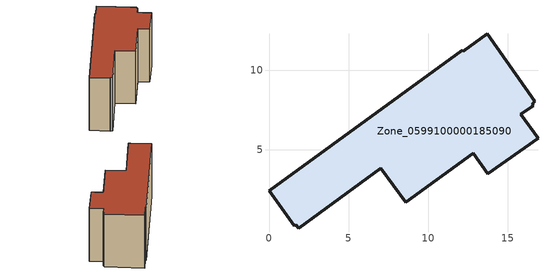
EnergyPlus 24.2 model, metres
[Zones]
Zone_0599100000185090
 floor ground (C_G): 12.15,11.26 12.22,11.19 13.71,12.28 16.71,8.05 16.54,7.85 16.61,7.76 15.84,7.22 16.91,5.71 13.76,3.47 12.84,4.77 8.61,1.69 7.03,3.84 1.86,0.07 1.69,0.29 1.6,0.23 0,2.42 z0
 wall outside (C_F): 12.22,11.19 12.15,11.26 0,2.42 1.6,0.23 1.69,0.29 1.86,0.07 7.03,3.84 8.61,1.69 12.84,4.77 13.76,3.47 16.91,5.71 15.84,7.22 16.61,7.76 16.54,7.85 16.71,8.05 13.71,12.28 12.22,11.19 z0:8.09
 roof outside (C_R): 16.54,7.85 16.71,8.05 13.71,12.28 12.22,11.19 12.15,11.26 0,2.42 1.6,0.23 1.69,0.29 1.86,0.07 7.03,3.84 8.61,1.69 12.84,4.77 13.76,3.47 16.91,5.71 15.84,7.22 16.61,7.76 z8.09
[BUILDING]
Pand.0599100000185090: North Axis=0; Terrain=City; Loads Convergence Tolerance Value=0.04; Temperature Convergence Tolerance Value=0.4; Solar Distribution=FullExterior; Maximum Number of Warmup Days=25; Minimum Number of Warmup Days=1
[Site:Location]
Rotterdam.The.Hague.AP_ZH_NLD Design_Conditions: Latitude=51.96; Longitude=4.45; Time Zone=1; Elevation=-4.5
[SITE:GROUNDTEMPERATURE:BUILDINGSURFACE]
18, 18, 18, 18, 18, 18, 18, 18, 18, 18, 18, 18
[MATERIAL] Thermal Absorptance=0.9; Solar Absorptance=0.7; Visible Absorptance=0.7
Name | Roughness | Thickness | Conductivity | Density | Specific Heat
G.TC.1975-1991 | MediumSmooth | 0.15 | 0.288461 | 540 | 1210
F.TC.1975-1991 | Rough | 0.3 | 0.230769 | 1920 | 840
R.TC.1975-1991 | MediumRough | 0.2 | 0.153846 | 1500 | 1000
[CONSTRUCTION]
C_G: G.TC.1975-1991
C_F: F.TC.1975-1991
C_R: R.TC.1975-1991
[ZONE]
Zone_0599100000185090: Type=1; Multiplier=1; Ceiling Height=Autocalculate; Volume=Autocalculate; Floor Area=autocalculate; Part of Total Floor Area=Yes
[ZONEINFILTRATION:DESIGNFLOWRATE]
Infil_Zone_0599100000185090: Zone or ZoneList or Space or SpaceList=Zone_0599100000185090; Schedule=AlwaysOn; Design Flow Rate Calculation Method=Flow/Area; Flow Rate per Floor Area=0.003; Constant Term Coefficient=1; Temperature Term Coefficient=0; Velocity Term Coefficient=0; Velocity Squared Term Coefficient=0
[HVACTEMPLATE:ZONE:IDEALLOADSAIRSYSTEM]
Zone_0599100000185090: Maximum Heating Supply Air Temperature=50; Minimum Cooling Supply Air Temperature=13; Maximum Heating Supply Air Humidity Ratio=0.0156; Minimum Cooling Supply Air Humidity Ratio=0.0077; Heating Limit=NoLimit; Cooling Limit=NoLimit; Dehumidification Control Type=ConstantSensibleHeatRatio; Cooling Sensible Heat Ratio=0.7; Dehumidification Setpoint=60; Humidification Control Type=None; Humidification Setpoint=30; Outdoor Air Method=None; Outdoor Air Flow Rate per Person=0.00944; Outdoor Air Flow Rate per Zone Floor Area=0; Outdoor Air Flow Rate per Zone=0; Demand Controlled Ventilation Type=None; Outdoor Air Economizer Type=NoEconomizer; Heat Recovery Type=None; Sensible Heat Recovery Effectiveness=0.7; Latent Heat Recovery Effectiveness=0.65
[ZONECONTROL:THERMOSTAT]
ThermostatControl_Zone_0599100000185090: Zone or ZoneList=Zone_0599100000185090; Control Type Schedule=DualSetpointControlType; Control 1=Thermostat_Zone_0599100000185090; Temperature Difference Between Cutout And Setpoint=0
[THERMOSTATSETPOINT:DUALSETPOINT]
Thermostat_Zone_0599100000185090: Heating Setpoint Temperature Schedule=HeatingSetpoint_Zone_0599100000185090; Cooling Setpoint Temperature Schedule=CoolingSetpoint_Zone_0599100000185090
[SCHEDULE:COMPACT]
HeatingSetpoint_Zone_0599100000185090: Through: 12/31, For: AllDays, Until: 24:00, 21
CoolingSetpoint_Zone_0599100000185090: Through: 12/31, For: AllDays, Until: 24:00, 24
DualSetpointControlType: Through: 12/31, For: AllDays, Until: 24:00, 4
AlwaysOn: Through: 12/31, For: AllDays, Until: 24:00, 1
